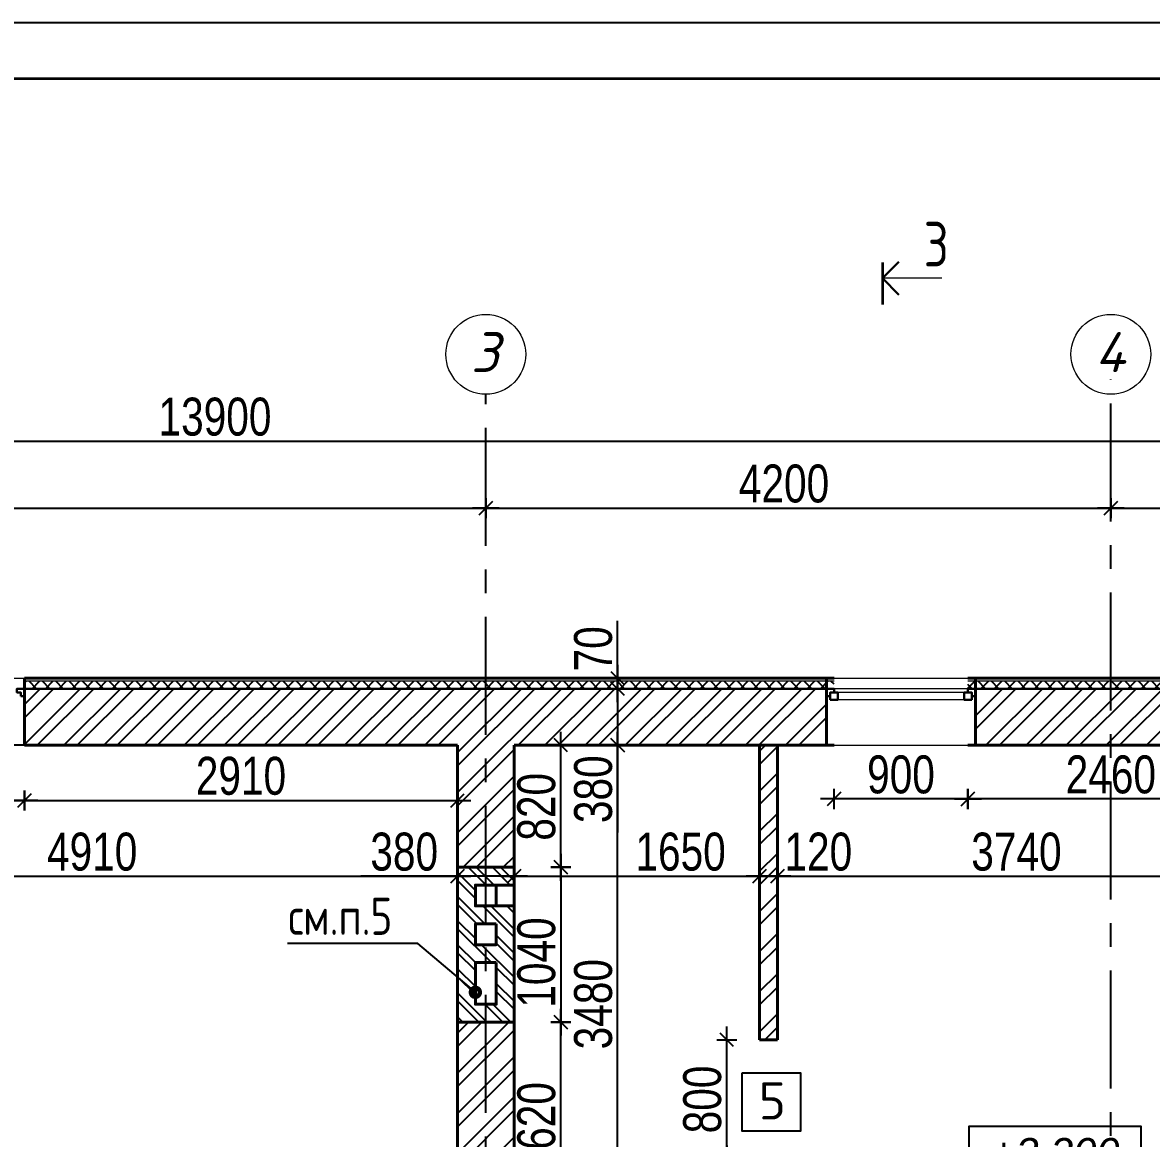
# Model space of a CAD drawing. Extents: x -12289450 to -10763036, y -7834513 to -6150123.
# Drawn here: x -11164001 to -11156416, y -7679759 to -7672261 of the extents above; entities that cross this region are included whole.
import ezdxf

# ---------------------------------------------------------------- set-up
doc = ezdxf.new("R2010")
doc.units = 0
doc.header["$LTSCALE"] = 25
doc.header["$PDMODE"] = 35
doc.linetypes.add('CENTER', pattern=[50.8, 31.75, -6.35, 6.35, -6.35])
doc.linetypes.add('HIDDEN2', pattern=[4.7625, 3.175, -1.5875])
doc.layers.get('DefPoints').update_dxf_attribs({"color": 10, "lineweight": 30})
for name, color, linetype in [('001-ПЕРЕГОРОДКИ', 5, 'Continuous'), ('005-РАЗМЕРЫ', 252, 'Continuous'), ('008-ШТРИХОВКА', 252, 'Continuous'), ('014-ОСИ', 251, 'CENTER'), ('Annotation - Text', 7, 'Continuous'), ('ArchiCAD', 7, 'Continuous'), ('Новое', 51, 'Continuous'), ('Примечания', 7, 'Continuous')]:
    doc.layers.add(name, color=color, linetype=linetype)
doc.layers.add('Окна ArchiCAD_Ном._пера__23', color=7, linetype='Continuous', lineweight=30, true_color=0xff6600)
doc.layers.add('Окна ArchiCAD_Ном._пера__3', color=7, linetype='Continuous', lineweight=15, true_color=0xff6600)
doc.layers.add('СТЕНЫ', color=5, linetype='Continuous', lineweight=40)
doc.styles.add('gismo', font='isocpeui.ttf')
doc.styles.add('GOST 2.304', font='cs_gost2304.shx')
doc.styles.get("Standard").update_dxf_attribs({"font": 'arial.ttf'})
doc.styles.add('TXT0', font='txt', dxfattribs={"width": 0.8})
doc.styles.add('Текстер', font='ariali.ttf')
doc.dimstyles.new('РАЗМЕРЫ', dxfattribs={"dimscale": 30, "dimtxt": 8.5, "dimasz": 0.15, "dimexe": 0, "dimexo": 0, "dimgap": 1.2, "dimtad": 1, "dimdec": 0, "dimzin": 0, "dimdsep": 46, "dimtxsty": 'TXT0', "dimblk1": 'A8MITTA', "dimblk2": 'A8MITTA', "dimsah": 1, "dimcen": 2, "dimse1": 1, "dimse2": 1, "dimadec": 0, "dimazin": 0, "dimtp": 6, "dimtm": 6, "dimtfac": 1, "dimtdec": 0, "dimtofl": 0, "dimtmove": 0, "dimatfit": 3, "dimldrblk": 'A8MITTA', "dimfxl": 0, "dimtolj": 1, "dimtzin": 0, "dimarcsym": 0})

# ---------------------------------------------------------------- blocks, each defined once
blk = doc.blocks.new('A8MITTA', base_point=(3180, 3140))
for p, q in [((3180, 3155), (3180, 3125)), ((3160, 3140), (3200, 3140)), ((3170, 3130), (3190, 3150))]:
    blk.add_line(p, q)
blk = doc.blocks.new('*D286')
at = {"layer": '005-РАЗМЕРЫ', "color": 0, "lineweight": -2, "ltscale": 1.2, "transparency": 16777216}
blk.add_line((-11165984.2, -7675523.6), (-11160893.2, -7675523.6), dxfattribs=at)
at = {"layer": 'DefPoints', "color": 0, "ltscale": 1.2, "transparency": 16777216}
for p in [(-11160888.7, -7675523.6), (-11165988.7, -7675692.8), (-11160888.7, -7675692.8)]:
    blk.add_point(p, dxfattribs=at)
at = {"layer": '005-РАЗМЕРЫ', "color": 0, "lineweight": -2, "ltscale": 1.2, "transparency": 16777216, "xscale": 4.5, "yscale": 4.5, "zscale": 4.5, "rotation": 180}
blk.add_blockref('A8MITTA', (-11165988.7, -7675523.6), dxfattribs=at)
at = {"layer": '005-РАЗМЕРЫ', "color": 0, "lineweight": -2, "ltscale": 1.2, "transparency": 16777216, "xscale": 4.5, "yscale": 4.5, "zscale": 4.5}
blk.add_blockref('A8MITTA', (-11160888.7, -7675523.6), dxfattribs=at)
at = {"layer": '005-РАЗМЕРЫ', "color": 0, "ltscale": 1.2, "transparency": 16777216, "insert": (-11164595, -7675360.1), "char_height": 255, "attachment_point": 5, "style": 'TXT0'}
blk.add_mtext('\\A1;5100', dxfattribs=at)
blk = doc.blocks.new('*D287')
at = {"layer": '005-РАЗМЕРЫ', "color": 0, "lineweight": -2, "ltscale": 1.2, "transparency": 16777216}
blk.add_line((-11167484.2, -7675074.2), (-11153593.2, -7675074.2), dxfattribs=at)
at = {"layer": 'DefPoints', "color": 0, "ltscale": 1.2, "transparency": 16777216}
for p in [(-11153588.7, -7675074.2), (-11167488.7, -7676020.4), (-11153588.7, -7676237.6)]:
    blk.add_point(p, dxfattribs=at)
at = {"layer": '005-РАЗМЕРЫ', "color": 0, "lineweight": -2, "ltscale": 1.2, "transparency": 16777216, "xscale": 4.5, "yscale": 4.5, "zscale": 4.5, "rotation": 180}
blk.add_blockref('A8MITTA', (-11167488.7, -7675074.2), dxfattribs=at)
at = {"layer": '005-РАЗМЕРЫ', "color": 0, "lineweight": -2, "ltscale": 1.2, "transparency": 16777216, "xscale": 4.5, "yscale": 4.5, "zscale": 4.5}
blk.add_blockref('A8MITTA', (-11153588.7, -7675074.2), dxfattribs=at)
at = {"layer": '005-РАЗМЕРЫ', "color": 0, "ltscale": 1.2, "transparency": 16777216, "insert": (-11162708.3, -7674910.7), "char_height": 255, "attachment_point": 5, "style": 'TXT0'}
blk.add_mtext('\\A1;13900', dxfattribs=at)
blk = doc.blocks.new('*D289')
at = {"layer": '005-РАЗМЕРЫ', "color": 0, "lineweight": -2, "ltscale": 1.2, "transparency": 16777216}
blk.add_line((-11160884.2, -7675523.6), (-11156693.2, -7675523.6), dxfattribs=at)
at = {"layer": 'DefPoints', "color": 0, "ltscale": 1.2, "transparency": 16777216}
for p in [(-11156688.7, -7675523.6), (-11160888.7, -7675692.8), (-11156688.7, -7675692.8)]:
    blk.add_point(p, dxfattribs=at)
at = {"layer": '005-РАЗМЕРЫ', "color": 0, "lineweight": -2, "ltscale": 1.2, "transparency": 16777216, "xscale": 4.5, "yscale": 4.5, "zscale": 4.5, "rotation": 180}
blk.add_blockref('A8MITTA', (-11160888.7, -7675523.6), dxfattribs=at)
at = {"layer": '005-РАЗМЕРЫ', "color": 0, "lineweight": -2, "ltscale": 1.2, "transparency": 16777216, "xscale": 4.5, "yscale": 4.5, "zscale": 4.5}
blk.add_blockref('A8MITTA', (-11156688.7, -7675523.6), dxfattribs=at)
at = {"layer": '005-РАЗМЕРЫ', "color": 0, "ltscale": 1.2, "transparency": 16777216, "insert": (-11158884.6, -7675360.1), "char_height": 255, "attachment_point": 5, "style": 'TXT0'}
blk.add_mtext('\\A1;4200', dxfattribs=at)
blk = doc.blocks.new('*D290')
at = {"layer": '005-РАЗМЕРЫ', "color": 0, "lineweight": -2, "ltscale": 1.2, "transparency": 16777216}
blk.add_line((-11156684.2, -7675523.6), (-11155193.2, -7675523.6), dxfattribs=at)
at = {"layer": 'DefPoints', "color": 0, "ltscale": 1.2, "transparency": 16777216}
for p in [(-11155188.7, -7675523.6), (-11156688.7, -7675692.8), (-11155188.7, -7675692.8)]:
    blk.add_point(p, dxfattribs=at)
at = {"layer": '005-РАЗМЕРЫ', "color": 0, "lineweight": -2, "ltscale": 1.2, "transparency": 16777216, "xscale": 4.5, "yscale": 4.5, "zscale": 4.5, "rotation": 180}
blk.add_blockref('A8MITTA', (-11156688.7, -7675523.6), dxfattribs=at)
at = {"layer": '005-РАЗМЕРЫ', "color": 0, "lineweight": -2, "ltscale": 1.2, "transparency": 16777216, "xscale": 4.5, "yscale": 4.5, "zscale": 4.5}
blk.add_blockref('A8MITTA', (-11155188.7, -7675523.6), dxfattribs=at)
at = {"layer": '005-РАЗМЕРЫ', "color": 0, "ltscale": 1.2, "transparency": 16777216, "insert": (-11155986, -7675360.1), "char_height": 255, "attachment_point": 5, "style": 'TXT0'}
blk.add_mtext('\\A1;1500', dxfattribs=at)
blk = doc.blocks.new('*D298')
at = {"layer": '005-РАЗМЕРЫ', "color": 0, "lineweight": -2, "ltscale": 1.2, "transparency": 16777216}
blk.add_line((-11165984.2, -7677997), (-11161083.2, -7677997), dxfattribs=at)
at = {"layer": 'DefPoints', "color": 0, "ltscale": 1.2, "transparency": 16777216}
for p in [(-11165988.7, -7677949.2), (-11161078.7, -7677997), (-11161078.7, -7677997)]:
    blk.add_point(p, dxfattribs=at)
at = {"layer": '005-РАЗМЕРЫ', "color": 0, "lineweight": -2, "ltscale": 1.2, "transparency": 16777216, "xscale": 4.5, "yscale": 4.5, "zscale": 4.5, "rotation": 180}
blk.add_blockref('A8MITTA', (-11165988.7, -7677997), dxfattribs=at)
at = {"layer": '005-РАЗМЕРЫ', "color": 0, "lineweight": -2, "ltscale": 1.2, "transparency": 16777216, "xscale": 4.5, "yscale": 4.5, "zscale": 4.5}
blk.add_blockref('A8MITTA', (-11161078.7, -7677997), dxfattribs=at)
at = {"layer": '005-РАЗМЕРЫ', "color": 0, "ltscale": 1.2, "transparency": 16777216, "insert": (-11163533.7, -7677833.5), "char_height": 255, "attachment_point": 5, "style": 'TXT0'}
blk.add_mtext('\\A1;4910', dxfattribs=at)
blk = doc.blocks.new('*D299')
at = {"layer": '005-РАЗМЕРЫ', "color": 0, "lineweight": -2, "ltscale": 1.2, "transparency": 16777216}
for p, q in [((-11161078.7, -7677997), (-11161727.7, -7677997)), ((-11160703.2, -7677997), (-11161074.2, -7677997))]:
    blk.add_line(p, q, dxfattribs=at)
at = {"layer": 'DefPoints', "color": 0, "ltscale": 1.2, "transparency": 16777216}
for p in [(-11160698.7, -7677922.3), (-11161078.7, -7677997), (-11160698.7, -7677997)]:
    blk.add_point(p, dxfattribs=at)
at = {"layer": '005-РАЗМЕРЫ', "color": 0, "lineweight": -2, "ltscale": 1.2, "transparency": 16777216, "xscale": 4.5, "yscale": 4.5, "zscale": 4.5, "rotation": 180}
blk.add_blockref('A8MITTA', (-11161078.7, -7677997), dxfattribs=at)
at = {"layer": '005-РАЗМЕРЫ', "color": 0, "lineweight": -2, "ltscale": 1.2, "transparency": 16777216, "xscale": 4.5, "yscale": 4.5, "zscale": 4.5}
blk.add_blockref('A8MITTA', (-11160698.7, -7677997), dxfattribs=at)
at = {"layer": '005-РАЗМЕРЫ', "color": 0, "ltscale": 1.2, "transparency": 16777216, "insert": (-11161436.7, -7677833.5), "char_height": 255, "attachment_point": 5, "style": 'TXT0'}
blk.add_mtext('\\A1;380', dxfattribs=at)
blk = doc.blocks.new('*D300')
at = {"layer": '005-РАЗМЕРЫ', "color": 0, "lineweight": -2, "ltscale": 1.2, "transparency": 16777216}
blk.add_line((-11158924.2, -7677997), (-11155193.2, -7677997), dxfattribs=at)
at = {"layer": 'DefPoints', "color": 0, "ltscale": 1.2, "transparency": 16777216}
for p in [(-11158928.7, -7677997), (-11155188.7, -7677997), (-11155188.7, -7678071.6)]:
    blk.add_point(p, dxfattribs=at)
at = {"layer": '005-РАЗМЕРЫ', "color": 0, "lineweight": -2, "ltscale": 1.2, "transparency": 16777216, "xscale": 4.5, "yscale": 4.5, "zscale": 4.5, "rotation": 180}
blk.add_blockref('A8MITTA', (-11158928.7, -7677997), dxfattribs=at)
at = {"layer": '005-РАЗМЕРЫ', "color": 0, "lineweight": -2, "ltscale": 1.2, "transparency": 16777216, "xscale": 4.5, "yscale": 4.5, "zscale": 4.5}
blk.add_blockref('A8MITTA', (-11155188.7, -7677997), dxfattribs=at)
at = {"layer": '005-РАЗМЕРЫ', "color": 0, "ltscale": 1.2, "transparency": 16777216, "insert": (-11157322.9, -7677833.5), "char_height": 255, "attachment_point": 5, "style": 'TXT0'}
blk.add_mtext('\\A1;3740', dxfattribs=at)
blk = doc.blocks.new('*D319')
at = {"layer": '005-РАЗМЕРЫ', "color": 0, "lineweight": -2, "ltscale": 1.2, "transparency": 16777216}
blk.add_line((-11160694.2, -7677997), (-11159053.2, -7677997), dxfattribs=at)
at = {"layer": 'DefPoints', "color": 0, "ltscale": 1.2, "transparency": 16777216}
for p in [(-11159048.7, -7677997), (-11160698.7, -7678329.4), (-11159048.7, -7678361.6)]:
    blk.add_point(p, dxfattribs=at)
at = {"layer": '005-РАЗМЕРЫ', "color": 0, "lineweight": -2, "ltscale": 1.2, "transparency": 16777216, "xscale": 4.5, "yscale": 4.5, "zscale": 4.5, "rotation": 180}
blk.add_blockref('A8MITTA', (-11160698.7, -7677997), dxfattribs=at)
at = {"layer": '005-РАЗМЕРЫ', "color": 0, "lineweight": -2, "ltscale": 1.2, "transparency": 16777216, "xscale": 4.5, "yscale": 4.5, "zscale": 4.5}
blk.add_blockref('A8MITTA', (-11159048.7, -7677997), dxfattribs=at)
at = {"layer": '005-РАЗМЕРЫ', "color": 0, "ltscale": 1.2, "transparency": 16777216, "insert": (-11159579.7, -7677833.5), "char_height": 255, "attachment_point": 5, "style": 'TXT0'}
blk.add_mtext('\\A1;1650', dxfattribs=at)
blk = doc.blocks.new('*D320')
at = {"layer": '005-РАЗМЕРЫ', "color": 0, "lineweight": -2, "ltscale": 1.2, "transparency": 16777216}
for p, q in [((-11159044.2, -7677997), (-11158933.2, -7677997)), ((-11158928.7, -7677997), (-11158397.2, -7677997))]:
    blk.add_line(p, q, dxfattribs=at)
at = {"layer": 'DefPoints', "color": 0, "ltscale": 1.2, "transparency": 16777216}
for p in [(-11159048.7, -7677997), (-11158928.7, -7678252.1), (-11159048.7, -7678361.6)]:
    blk.add_point(p, dxfattribs=at)
at = {"layer": '005-РАЗМЕРЫ', "color": 0, "lineweight": -2, "ltscale": 1.2, "transparency": 16777216, "xscale": 4.5, "yscale": 4.5, "zscale": 4.5, "rotation": 180}
blk.add_blockref('A8MITTA', (-11159048.7, -7677997), dxfattribs=at)
at = {"layer": '005-РАЗМЕРЫ', "color": 0, "lineweight": -2, "ltscale": 1.2, "transparency": 16777216, "xscale": 4.5, "yscale": 4.5, "zscale": 4.5}
blk.add_blockref('A8MITTA', (-11158928.7, -7677997), dxfattribs=at)
at = {"layer": '005-РАЗМЕРЫ', "color": 0, "ltscale": 1.2, "transparency": 16777216, "insert": (-11158654.2, -7677833.5), "char_height": 255, "attachment_point": 5, "style": 'TXT0'}
blk.add_mtext('\\A1;120', dxfattribs=at)
blk = doc.blocks.new('*D324')
at = {"layer": '005-РАЗМЕРЫ', "color": 0, "lineweight": -2, "ltscale": 1.2, "transparency": 16777216}
blk.add_line((-11160002.7, -7680592.7), (-11160002.7, -7677121.7), dxfattribs=at)
at = {"layer": 'DefPoints', "color": 0, "ltscale": 1.2, "transparency": 16777216}
for p in [(-11160002.7, -7677117.2), (-11160002.7, -7677117.2), (-11159815.9, -7680597.2)]:
    blk.add_point(p, dxfattribs=at)
at = {"layer": '005-РАЗМЕРЫ', "color": 0, "lineweight": -2, "ltscale": 1.2, "transparency": 16777216, "xscale": 4.5, "yscale": 4.5, "zscale": 4.5}
for p, rotation in [((-11160002.7, -7677117.2), 90), ((-11160002.7, -7680597.2), 270)]:
    blk.add_blockref('A8MITTA', p, dxfattribs=dict(at, rotation=rotation))
at = {"layer": '005-РАЗМЕРЫ', "color": 0, "ltscale": 1.2, "transparency": 16777216, "insert": (-11160166.2, -7678857.2), "char_height": 255, "attachment_point": 5, "rotation": 90, "style": 'TXT0'}
blk.add_mtext('\\A1;3480', dxfattribs=at)
blk = doc.blocks.new('*D327')
at = {"layer": '005-РАЗМЕРЫ', "color": 0, "lineweight": -2, "ltscale": 1.2, "transparency": 16777216}
for p, q in [((-11160002.7, -7676741.7), (-11160002.7, -7677112.7)), ((-11160002.7, -7677117.2), (-11160002.7, -7677703.7))]:
    blk.add_line(p, q, dxfattribs=at)
at = {"layer": 'DefPoints', "color": 0, "ltscale": 1.2, "transparency": 16777216}
for p in [(-11160002.7, -7676737.2), (-11159430.5, -7676737.2), (-11159430.5, -7677117.2)]:
    blk.add_point(p, dxfattribs=at)
at = {"layer": '005-РАЗМЕРЫ', "color": 0, "lineweight": -2, "ltscale": 1.2, "transparency": 16777216, "xscale": 4.5, "yscale": 4.5, "zscale": 4.5}
for p, rotation in [((-11160002.7, -7676737.2), 90), ((-11160002.7, -7677117.2), 270)]:
    blk.add_blockref('A8MITTA', p, dxfattribs=dict(at, rotation=rotation))
at = {"layer": '005-РАЗМЕРЫ', "color": 0, "ltscale": 1.2, "transparency": 16777216, "insert": (-11160166.2, -7677412.7), "char_height": 255, "attachment_point": 5, "rotation": 90, "style": 'TXT0'}
blk.add_mtext('\\A1;380', dxfattribs=at)
blk = doc.blocks.new('Уровень')
at = {"color": 213, "linetype": 'ByBlock'}
blk.add_lwpolyline([(0, 0), (1544, 0), (1544, 469), (0, 469)], close=True, dxfattribs=at)
at = {"flags": 4}
blk.add_attdef('+-0.000', (70, 107), '', height=250, dxfattribs=at)
blk = doc.blocks.new('*D396')
at = {"layer": '005-РАЗМЕРЫ', "color": 0, "lineweight": -2, "ltscale": 1.2, "transparency": 16777216}
blk.add_line((-11164984.2, -7677487.6), (-11163993.2, -7677487.6), dxfattribs=at)
at = {"layer": 'DefPoints', "color": 0, "ltscale": 1.2, "transparency": 16777216}
for p in [(-11164988.7, -7677166.8), (-11163988.7, -7677166.8), (-11163988.7, -7677487.6)]:
    blk.add_point(p, dxfattribs=at)
at = {"layer": '005-РАЗМЕРЫ', "color": 0, "lineweight": -2, "ltscale": 1.2, "transparency": 16777216, "xscale": 4.5, "yscale": 4.5, "zscale": 4.5, "rotation": 180}
blk.add_blockref('A8MITTA', (-11164988.7, -7677487.6), dxfattribs=at)
at = {"layer": '005-РАЗМЕРЫ', "color": 0, "lineweight": -2, "ltscale": 1.2, "transparency": 16777216, "xscale": 4.5, "yscale": 4.5, "zscale": 4.5}
blk.add_blockref('A8MITTA', (-11163988.7, -7677487.6), dxfattribs=at)
at = {"layer": '005-РАЗМЕРЫ', "color": 0, "ltscale": 1.2, "transparency": 16777216, "insert": (-11164488.7, -7677324.1), "char_height": 255, "attachment_point": 5, "style": 'TXT0'}
blk.add_mtext('\\A1;1000', dxfattribs=at)
blk = doc.blocks.new('*D397')
at = {"layer": '005-РАЗМЕРЫ', "color": 0, "lineweight": -2, "ltscale": 1.2, "transparency": 16777216}
blk.add_line((-11163984.2, -7677487.6), (-11161083.2, -7677487.6), dxfattribs=at)
at = {"layer": 'DefPoints', "color": 0, "ltscale": 1.2, "transparency": 16777216}
for p in [(-11163988.7, -7677166.8), (-11161078.7, -7677286.4), (-11161078.7, -7677487.6)]:
    blk.add_point(p, dxfattribs=at)
at = {"layer": '005-РАЗМЕРЫ', "color": 0, "lineweight": -2, "ltscale": 1.2, "transparency": 16777216, "xscale": 4.5, "yscale": 4.5, "zscale": 4.5, "rotation": 180}
blk.add_blockref('A8MITTA', (-11163988.7, -7677487.6), dxfattribs=at)
at = {"layer": '005-РАЗМЕРЫ', "color": 0, "lineweight": -2, "ltscale": 1.2, "transparency": 16777216, "xscale": 4.5, "yscale": 4.5, "zscale": 4.5}
blk.add_blockref('A8MITTA', (-11161078.7, -7677487.6), dxfattribs=at)
at = {"layer": '005-РАЗМЕРЫ', "color": 0, "ltscale": 1.2, "transparency": 16777216, "insert": (-11162533.7, -7677324.1), "char_height": 255, "attachment_point": 5, "style": 'TXT0'}
blk.add_mtext('\\A1;2910', dxfattribs=at)
blk = doc.blocks.new('*D398')
at = {"layer": '005-РАЗМЕРЫ', "color": 0, "lineweight": -2, "ltscale": 1.2, "transparency": 16777216}
blk.add_line((-11155193.2, -7677478.2), (-11157644.2, -7677478.2), dxfattribs=at)
at = {"layer": 'DefPoints', "color": 0, "ltscale": 1.2, "transparency": 16777216}
for p in [(-11157648.7, -7677155.7), (-11155188.7, -7677155.7), (-11157648.7, -7677478.2)]:
    blk.add_point(p, dxfattribs=at)
at = {"layer": '005-РАЗМЕРЫ', "color": 0, "lineweight": -2, "ltscale": 1.2, "transparency": 16777216, "xscale": 4.5, "yscale": 4.5, "zscale": 4.5, "rotation": 180}
blk.add_blockref('A8MITTA', (-11157648.7, -7677478.2), dxfattribs=at)
at = {"layer": '005-РАЗМЕРЫ', "color": 0, "lineweight": -2, "ltscale": 1.2, "transparency": 16777216, "xscale": 4.5, "yscale": 4.5, "zscale": 4.5}
blk.add_blockref('A8MITTA', (-11155188.7, -7677478.2), dxfattribs=at)
at = {"layer": '005-РАЗМЕРЫ', "color": 0, "ltscale": 1.2, "transparency": 16777216, "insert": (-11156688.7, -7677314.7), "char_height": 255, "attachment_point": 5, "style": 'TXT0'}
blk.add_mtext('\\A1;2460', dxfattribs=at)
blk = doc.blocks.new('*D399')
at = {"layer": '005-РАЗМЕРЫ', "color": 0, "lineweight": -2, "ltscale": 1.2, "transparency": 16777216}
blk.add_line((-11157653.2, -7677478.2), (-11158544.2, -7677478.2), dxfattribs=at)
at = {"layer": 'DefPoints', "color": 0, "ltscale": 1.2, "transparency": 16777216}
for p in [(-11158548.7, -7677155.7), (-11157648.7, -7677155.7), (-11158548.7, -7677478.2)]:
    blk.add_point(p, dxfattribs=at)
at = {"layer": '005-РАЗМЕРЫ', "color": 0, "lineweight": -2, "ltscale": 1.2, "transparency": 16777216, "xscale": 4.5, "yscale": 4.5, "zscale": 4.5, "rotation": 180}
blk.add_blockref('A8MITTA', (-11158548.7, -7677478.2), dxfattribs=at)
at = {"layer": '005-РАЗМЕРЫ', "color": 0, "lineweight": -2, "ltscale": 1.2, "transparency": 16777216, "xscale": 4.5, "yscale": 4.5, "zscale": 4.5}
blk.add_blockref('A8MITTA', (-11157648.7, -7677478.2), dxfattribs=at)
at = {"layer": '005-РАЗМЕРЫ', "color": 0, "ltscale": 1.2, "transparency": 16777216, "insert": (-11158098.7, -7677314.7), "char_height": 255, "attachment_point": 5, "style": 'TXT0'}
blk.add_mtext('\\A1;900', dxfattribs=at)
blk = doc.blocks.new('*D408')
at = {"layer": '005-РАЗМЕРЫ', "color": 0, "lineweight": -2, "ltscale": 1.2, "transparency": 16777216}
blk.add_line((-11159269.6, -7679892.7), (-11159269.6, -7679101.7), dxfattribs=at)
at = {"layer": 'DefPoints', "color": 0, "ltscale": 1.2, "transparency": 16777216}
for p in [(-11159269.6, -7679097.2), (-11159048.7, -7679097.2), (-11159048.7, -7679897.2)]:
    blk.add_point(p, dxfattribs=at)
at = {"layer": '005-РАЗМЕРЫ', "color": 0, "lineweight": -2, "ltscale": 1.2, "transparency": 16777216, "xscale": 4.5, "yscale": 4.5, "zscale": 4.5}
for p, rotation in [((-11159269.6, -7679097.2), 90), ((-11159269.6, -7679897.2), 270)]:
    blk.add_blockref('A8MITTA', p, dxfattribs=dict(at, rotation=rotation))
at = {"layer": '005-РАЗМЕРЫ', "color": 0, "ltscale": 1.2, "transparency": 16777216, "insert": (-11159433.1, -7679497.2), "char_height": 255, "attachment_point": 5, "rotation": 90, "style": 'TXT0'}
blk.add_mtext('\\A1;800', dxfattribs=at)
blk = doc.blocks.new('*D414')
at = {"layer": '005-РАЗМЕРЫ', "color": 0, "lineweight": -2, "ltscale": 1.2, "transparency": 16777216}
blk.add_line((-11160384.4, -7680592.7), (-11160384.4, -7678981.7), dxfattribs=at)
at = {"layer": 'DefPoints', "color": 0, "ltscale": 1.2, "transparency": 16777216}
for p in [(-11160698.7, -7678977.2), (-11160384.4, -7678977.2), (-11160698.7, -7680597.2)]:
    blk.add_point(p, dxfattribs=at)
at = {"layer": '005-РАЗМЕРЫ', "color": 0, "lineweight": -2, "ltscale": 1.2, "transparency": 16777216, "xscale": 4.5, "yscale": 4.5, "zscale": 4.5}
for p, rotation in [((-11160384.4, -7678977.2), 90), ((-11160384.4, -7680597.2), 270)]:
    blk.add_blockref('A8MITTA', p, dxfattribs=dict(at, rotation=rotation))
at = {"layer": '005-РАЗМЕРЫ', "color": 0, "ltscale": 1.2, "transparency": 16777216, "insert": (-11160547.9, -7679684), "char_height": 255, "attachment_point": 5, "rotation": 90, "style": 'TXT0'}
blk.add_mtext('\\A1;1620', dxfattribs=at)
blk = doc.blocks.new('*D415')
at = {"layer": '005-РАЗМЕРЫ', "color": 0, "lineweight": -2, "ltscale": 1.2, "transparency": 16777216}
blk.add_line((-11160384.4, -7677941.7), (-11160384.4, -7678972.7), dxfattribs=at)
at = {"layer": 'DefPoints', "color": 0, "ltscale": 1.2, "transparency": 16777216}
for p in [(-11160698.7, -7677937.2), (-11160698.7, -7678977.2), (-11160384.4, -7678977.2)]:
    blk.add_point(p, dxfattribs=at)
at = {"layer": '005-РАЗМЕРЫ', "color": 0, "lineweight": -2, "ltscale": 1.2, "transparency": 16777216, "xscale": 4.5, "yscale": 4.5, "zscale": 4.5}
for p, rotation in [((-11160384.4, -7677937.2), 90), ((-11160384.4, -7678977.2), 270)]:
    blk.add_blockref('A8MITTA', p, dxfattribs=dict(at, rotation=rotation))
at = {"layer": '005-РАЗМЕРЫ', "color": 0, "ltscale": 1.2, "transparency": 16777216, "insert": (-11160547.9, -7678577.2), "char_height": 255, "attachment_point": 5, "rotation": 90, "style": 'TXT0'}
blk.add_mtext('\\A1;1040', dxfattribs=at)
blk = doc.blocks.new('*D416')
at = {"layer": '005-РАЗМЕРЫ', "color": 0, "lineweight": -2, "ltscale": 1.2, "transparency": 16777216}
for p, q in [((-11160002.7, -7676662.7), (-11160002.7, -7676280.2)), ((-11160002.7, -7676741.7), (-11160002.7, -7676746.2))]:
    blk.add_line(p, q, dxfattribs=at)
at = {"layer": 'DefPoints', "color": 0, "ltscale": 1.2, "transparency": 16777216}
for p in [(-11160002.7, -7676667.2), (-11159886.1, -7676667.2), (-11159886.1, -7676737.2)]:
    blk.add_point(p, dxfattribs=at)
at = {"layer": '005-РАЗМЕРЫ', "color": 0, "lineweight": -2, "ltscale": 1.2, "transparency": 16777216, "xscale": 4.5, "yscale": 4.5, "zscale": 4.5}
for p, rotation in [((-11160002.7, -7676667.2), 270), ((-11160002.7, -7676737.2), 90)]:
    blk.add_blockref('A8MITTA', p, dxfattribs=dict(at, rotation=rotation))
at = {"layer": '005-РАЗМЕРЫ', "color": 0, "ltscale": 1.2, "transparency": 16777216, "insert": (-11160166.2, -7676469.2), "char_height": 255, "attachment_point": 5, "rotation": 90, "style": 'TXT0'}
blk.add_mtext('\\A1;70', dxfattribs=at)
blk = doc.blocks.new('*D1767')
at = {"layer": '005-РАЗМЕРЫ', "color": 0, "lineweight": -2, "ltscale": 1.2, "transparency": 16777216}
blk.add_line((-11160384.4, -7677932.7), (-11160384.4, -7677121.7), dxfattribs=at)
at = {"layer": 'DefPoints', "color": 0, "ltscale": 1.2, "transparency": 16777216}
for p in [(-11160698.7, -7677117.2), (-11160384.4, -7677117.2), (-11160698.7, -7677937.2)]:
    blk.add_point(p, dxfattribs=at)
at = {"layer": '005-РАЗМЕРЫ', "color": 0, "lineweight": -2, "ltscale": 1.2, "transparency": 16777216, "xscale": 4.5, "yscale": 4.5, "zscale": 4.5}
for p, rotation in [((-11160384.4, -7677117.2), 90), ((-11160384.4, -7677937.2), 270)]:
    blk.add_blockref('A8MITTA', p, dxfattribs=dict(at, rotation=rotation))
at = {"layer": '005-РАЗМЕРЫ', "color": 0, "ltscale": 1.2, "transparency": 16777216, "insert": (-11160547.9, -7677530.7), "char_height": 255, "attachment_point": 5, "rotation": 90, "style": 'TXT0'}
blk.add_mtext('\\A1;820', dxfattribs=at)

msp = doc.modelspace()

# ---------------------------------------------------------------- hatches: boundary and pattern name
at = {"layer": '008-ШТРИХОВКА', "ltscale": 3}
h = msp.add_hatch(dxfattribs=at)
h.set_pattern_fill('ANSI37', color=256, scale=20, style=0)
h.set_pattern_definition([(45, (-11167918.724, -7681167.22), (-44.90128, 44.90128), []), (135, (-11167918.724, -7681167.22), (-44.90128, -44.90128), [])])
h.paths.add_polyline_path([(-11154758.7, -7676687.2), (-11157648.7, -7676687.2), (-11157648.7, -7676737.2), (-11154808.7, -7676737.2), (-11154808.7, -7679467.2), (-11154758.7, -7679467.2)])
h.paths.add_polyline_path([(-11163988.7, -7676687.2), (-11163988.7, -7676737.2), (-11158548.7, -7676737.2), (-11158548.7, -7676687.2)])
h.paths.add_polyline_path([(-11164988.7, -7676737.2), (-11164988.7, -7676687.2), (-11166418.7, -7676687.2), (-11166418.7, -7678117.2), (-11166368.7, -7678117.2), (-11166368.7, -7676737.2)])
h.paths.add_polyline_path([(-11166418.7, -7680287.2), (-11167918.7, -7680287.2), (-11167918.7, -7681267.2), (-11167868.7, -7681267.2), (-11167868.7, -7680337.2), (-11166368.7, -7680337.2), (-11166368.7, -7679117.2), (-11166418.7, -7679117.2)])
h = msp.add_hatch(dxfattribs=at)
h.set_pattern_fill('ANSI32', color=256, scale=20)
h.set_pattern_definition([(45, (-11167868.72, -7687997.22), (-134.7038, 134.7038), []), (45, (-11167778.92, -7687997.22), (-134.7038, 134.7038), [])])
h.paths.add_polyline_path([(-11165988.7, -7679117.2), (-11166368.7, -7679117.2), (-11166368.7, -7680337.2), (-11167868.7, -7680337.2), (-11167868.7, -7681267.2), (-11167818.7, -7681267.2), (-11167488.7, -7681267.2), (-11167488.7, -7681117.2), (-11167488.7, -7680717.2), (-11165988.7, -7680717.2)])
h.paths.add_polyline_path([(-11165988.7, -7677117.2), (-11164988.7, -7677117.2), (-11164988.7, -7676737.2), (-11166368.7, -7676737.2), (-11166368.7, -7678117.2), (-11166318.7, -7678117.2), (-11165988.7, -7678117.2)])
h.paths.add_polyline_path([(-11158598.7, -7676737.2), (-11163988.7, -7676737.2), (-11163988.7, -7676787.2), (-11163988.7, -7677117.2), (-11161078.7, -7677117.2), (-11161078.7, -7677937.2), (-11160698.7, -7677937.2), (-11160698.7, -7677117.2), (-11158598.7, -7677117.2)])
h.paths.add_polyline_path([(-11160698.7, -7678977.2), (-11161078.7, -7678977.2), (-11161078.7, -7679557.2), (-11161078.7, -7680717.2), (-11160698.7, -7680717.2)])
h.paths.add_polyline_path([(-11154808.7, -7676737.2), (-11157598.7, -7676737.2), (-11157598.7, -7677117.2), (-11157588.7, -7677117.2), (-11155988.7, -7677117.2), (-11155503.8, -7677117.2), (-11155188.7, -7677117.2), (-11155188.7, -7679467.2), (-11154808.7, -7679467.2)])
h.paths.add_polyline_path([(-11154808.7, -7680467.2), (-11155188.5, -7680467.2), (-11155188.7, -7682817.2), (-11161078.7, -7682817.2), (-11161078.7, -7683347.2), (-11160698.7, -7683347.2), (-11160698.7, -7683197.2), (-11159698.7, -7683197.2), (-11156688.7, -7683197.2), (-11156688.7, -7687617.2), (-11158193.7, -7687617.2), (-11158193.7, -7687997.2), (-11156308.7, -7687997.2), (-11156308.7, -7686797.2), (-11156308.7, -7683197.2), (-11154808.7, -7683197.2)])
h.paths.add_polyline_path([(-11160698.7, -7684247.2), (-11161078.7, -7684247.2), (-11161078.7, -7687617.2), (-11160698.7, -7687617.2)], flags=17)
h.paths.add_polyline_path([(-11165988.7, -7682817.2), (-11167488.7, -7682817.2), (-11167488.7, -7682267.2), (-11167868.7, -7682267.2), (-11167868.7, -7683197.2), (-11166368.7, -7683197.2), (-11166368.7, -7687997.2), (-11165288.7, -7687997.2), (-11165288.7, -7687947.2), (-11165288.7, -7687617.2), (-11165988.7, -7687617.2), (-11165988.7, -7686772.6), (-11166070.7, -7686772.6), (-11166070.7, -7686614.6), (-11165988.7, -7686614.6), (-11165988.7, -7686105.2)])
h.paths.add_polyline_path([(-11159193.7, -7687617.2), (-11161778.7, -7687617.2), (-11164288.7, -7687617.2), (-11164288.7, -7687997.2), (-11162778.7, -7687997.2), (-11159193.7, -7687997.2)])
h = msp.add_hatch(dxfattribs=at)
h.set_pattern_fill('ANSI32', color=256, scale=20)
h.set_pattern_definition([(45, (-11159048.72, -7681197.22), (-134.704, 134.704), []), (45, (-11158958.92, -7681197.22), (-134.704, 134.704), [])])
h.paths.add_polyline_path([(-11158928.7, -7677117.2), (-11159048.7, -7677117.2), (-11159048.7, -7679097.2), (-11158928.7, -7679097.2)])
h.paths.add_polyline_path([(-11158928.7, -7679897.2), (-11159048.7, -7679897.2), (-11159048.7, -7680597.2), (-11159048.7, -7681197.2), (-11158928.7, -7681197.2)])
h = msp.add_hatch(dxfattribs=at)
h.set_pattern_fill('ANSI32', color=256, scale=12, angle=90)
h.set_pattern_definition([(135, (30963.21, 0), (-80.8223051, -80.8223051), []), (135, (30963.21, 53.88), (-80.8223051, -80.8223051), [])])
h.paths.add_polyline_path([(-11160888.7, -7678197.2), (-11160958.7, -7678197.2), (-11160958.7, -7678057.2), (-11160888.7, -7678057.2), (-11160888.7, -7677937.2), (-11161078.7, -7677937.2), (-11161078.7, -7678977.2), (-11160888.7, -7678977.2), (-11160888.7, -7678857.2), (-11160958.7, -7678857.2), (-11160958.7, -7678577.2), (-11160888.7, -7678577.2), (-11160888.7, -7678457.2), (-11160958.7, -7678457.2), (-11160958.7, -7678317.2), (-11160888.7, -7678317.2)])
h.paths.add_polyline_path([(-11160698.7, -7677937.2), (-11160888.7, -7677937.2), (-11160888.7, -7678057.2), (-11160818.7, -7678057.2), (-11160698.7, -7678057.2)])
h.paths.add_polyline_path([(-11160698.7, -7678197.2), (-11160818.7, -7678197.2), (-11160888.7, -7678197.2), (-11160888.7, -7678317.2), (-11160818.7, -7678317.2), (-11160818.7, -7678457.2), (-11160888.7, -7678457.2), (-11160888.7, -7678577.2), (-11160818.7, -7678577.2), (-11160818.7, -7678857.2), (-11160888.7, -7678857.2), (-11160888.7, -7678977.2), (-11160698.7, -7678977.2), (-11160698.7, -7678837.2)])

# ---------------------------------------------------------------- linework, layer by layer
at = {"lineweight": 25, "ltscale": 20}
msp.add_line((-11161345.6, -7678448.9), (-11162221.1, -7678448.9), dxfattribs=at)
msp.add_lwpolyline([(-11160958.7, -7678777.2), (-11161345.6, -7678448.9)], dxfattribs=at)
at = {"lineweight": 25, "ltscale": 20, "const_width": 60}
msp.add_lwpolyline([(-11160973.7, -7678777.2, -1), (-11160943.7, -7678777.2, -1)], format="xyb", close=True, dxfattribs=at)
at = {"layer": '001-ПЕРЕГОРОДКИ', "lineweight": 35, "ltscale": 100}
msp.add_lwpolyline([(-11158223.7, -7673872.9), (-11158223.7, -7674156)], dxfattribs=at)
at = {"layer": '001-ПЕРЕГОРОДКИ', "lineweight": 18, "ltscale": 100}
msp.add_lwpolyline([(-11157824.3, -7673978.8), (-11158223.7, -7673978.8)], dxfattribs=at)
at = {"layer": '014-ОСИ'}
for points in [[(-11156688.7, -7688313.6), (-11156688.7, -7674658.6)], [(-11160888.7, -7688477.2), (-11160888.7, -7674758.6)], [(-11161078.7, -7677117.2), (-11169954.9, -7677117.2)], [(-11158548.7, -7677117.2), (-11160698.7, -7677117.2)]]:
    msp.add_lwpolyline(points, dxfattribs=at)
at = {"layer": 'Annotation - Text', "color": 0, "lineweight": 25}
msp.add_lwpolyline([(-11159165.4, -7679319.2), (-11158773.8, -7679319.2), (-11158773.8, -7679710.8), (-11159165.4, -7679710.8), (-11159165.4, -7679319.2)], close=True, dxfattribs=at)
at = {"layer": 'Annotation - Text', "color": 0, "lineweight": 20}
for centre in [(-11160888.7, -7674490.2), (-11156688.7, -7674490.2)]:
    msp.add_circle(centre, 268.3, dxfattribs=at)
at = {"layer": 'ArchiCAD', "color": 7, "linetype": 'Continuous', "lineweight": 35}
msp.add_lwpolyline([(-11171018.9, -7672636.3), (-11141394, -7672636.3), (-11141394, -7694161.2), (-11171018.9, -7694161.2)], close=True, dxfattribs=at)
msp.add_lwpolyline([(-11171018.9, -7672636.3), (-11141394, -7672636.3), (-11141394, -7694161.2), (-11171018.9, -7694161.2)], close=True, dxfattribs=at)
at = {"layer": 'Новое', "color": 7, "linetype": 'Continuous'}
msp.add_lwpolyline([(-11172518.9, -7672261.3), (-11141019, -7672261.3), (-11141019, -7694536.2), (-11172518.9, -7694536.2)], close=True, dxfattribs=at)
msp.add_lwpolyline([(-11172518.9, -7672261.3), (-11141019, -7672261.3), (-11141019, -7694536.2), (-11172518.9, -7694536.2)], close=True, dxfattribs=at)
at = {"layer": 'Окна ArchiCAD_Ном._пера__23', "linetype": 'Continuous'}
for points in [[(-11164013.7, -7676787.2), (-11163988.7, -7676787.2), (-11163988.7, -7676737.2), (-11164038.7, -7676737.2), (-11164038.7, -7676762.2), (-11164013.7, -7676762.2), (-11164013.7, -7676787.2)], [(-11158573.7, -7676787.2), (-11158598.7, -7676787.2), (-11158598.7, -7676737.2), (-11158548.7, -7676737.2), (-11158548.7, -7676762.2), (-11158573.7, -7676762.2), (-11158573.7, -7676787.2)], [(-11157623.7, -7676787.2), (-11157598.7, -7676787.2), (-11157598.7, -7676737.2), (-11157648.7, -7676737.2), (-11157648.7, -7676762.2), (-11157623.7, -7676762.2), (-11157623.7, -7676787.2)]]:
    msp.add_lwpolyline(points, dxfattribs=at)
for points in [[(-11158573.7, -7676812.2), (-11158523.7, -7676812.2), (-11158523.7, -7676762.2), (-11158573.7, -7676762.2)], [(-11157623.7, -7676812.2), (-11157673.7, -7676812.2), (-11157673.7, -7676762.2), (-11157623.7, -7676762.2)]]:
    msp.add_lwpolyline(points, close=True, dxfattribs=at)
at = {"layer": 'Окна ArchiCAD_Ном._пера__3', "linetype": 'Continuous'}
for p, q in [((-11157648.7, -7676737.2), (-11158548.7, -7676737.2)), ((-11157673.7, -7676762.2), (-11158523.7, -7676762.2)), ((-11157673.7, -7676812.2), (-11158523.7, -7676812.2))]:
    msp.add_line(p, q, dxfattribs=at)
at = {"layer": 'СТЕНЫ', "ltscale": 3}
for p, q in [((-11163988.7, -7676667.2), (-11163988.7, -7677117.2)), ((-11158598.7, -7676667.2), (-11158598.7, -7677117.2)), ((-11154738.7, -7676667.2), (-11157648.7, -7676667.2)), ((-11157598.7, -7676667.2), (-11157598.7, -7677117.2)), ((-11159048.7, -7679097.2), (-11158928.7, -7679097.2))]:
    msp.add_line(p, q, dxfattribs=at)
at = {"layer": 'СТЕНЫ', "lineweight": 9, "ltscale": 3}
msp.add_line((-11154758.7, -7676687.2), (-11157648.7, -7676687.2), dxfattribs=at)
at = {"layer": 'СТЕНЫ', "color": 44, "ltscale": 0.3, "true_color": 0xab6317}
for p, q in [((-11160698.7, -7677937.2), (-11161078.7, -7677937.2)), ((-11161078.7, -7677937.2), (-11161078.7, -7678977.2)), ((-11160698.7, -7677937.2), (-11160698.7, -7678057.2)), ((-11160698.7, -7678057.2), (-11160818.7, -7678057.2)), ((-11160698.7, -7678197.2), (-11160818.7, -7678197.2)), ((-11160698.7, -7678197.2), (-11160698.7, -7678957.2)), ((-11160698.7, -7678197.2), (-11160698.7, -7678977.2)), ((-11161078.7, -7678977.2), (-11160698.7, -7678977.2))]:
    msp.add_line(p, q, dxfattribs=at)
at = {"layer": 'СТЕНЫ', "color": 5, "lineweight": 30}
for points in [[(-11158223.7, -7673978.8), (-11158112.7, -7673867.8)], [(-11158223.7, -7673978.8), (-11158112.7, -7674089.8)]]:
    msp.add_lwpolyline(points, dxfattribs=at)
at = {"layer": 'СТЕНЫ', "lineweight": 9, "ltscale": 3}
for points in [[(-11164990.3, -7676667.2), (-11163988.7, -7676667.2)], [(-11158598.7, -7676667.2), (-11157598.7, -7676667.2)], [(-11158548.7, -7676687.2), (-11163988.7, -7676687.2)], [(-11164990.3, -7677117.2), (-11163988.7, -7677117.2)], [(-11158598.7, -7677117.2), (-11157598.7, -7677117.2)]]:
    msp.add_lwpolyline(points, dxfattribs=at)
at = {"layer": 'СТЕНЫ', "ltscale": 3}
for points in [[(-11158548.7, -7676667.2), (-11163988.7, -7676667.2)], [(-11163988.7, -7677117.2), (-11161078.7, -7677117.2)], [(-11161078.7, -7680717.2), (-11161078.7, -7677117.2)], [(-11160698.7, -7680717.2), (-11160698.7, -7677117.2)], [(-11160698.7, -7677117.2), (-11158548.7, -7677117.2)], [(-11159048.7, -7679097.2), (-11159048.7, -7677117.2)], [(-11158928.7, -7679097.2), (-11158928.7, -7677117.2)], [(-11157648.7, -7677117.2), (-11155188.7, -7677117.2)]]:
    msp.add_lwpolyline(points, dxfattribs=at)
at = {"layer": 'СТЕНЫ', "lineweight": 30, "ltscale": 3}
for points in [[(-11163988.7, -7676737.2), (-11158548.7, -7676737.2)], [(-11163988.7, -7676737.2), (-11158548.7, -7676737.2)], [(-11157648.7, -7676737.2), (-11154808.7, -7676737.2)]]:
    msp.add_lwpolyline(points, dxfattribs=at)
at = {"layer": 'СТЕНЫ', "color": 44, "linetype": 'HIDDEN2', "lineweight": 0, "ltscale": 0.3, "true_color": 0xab6317}
msp.add_lwpolyline([(-11160818.7, -7678057.2), (-11160818.7, -7678197.2), (-11160958.7, -7678197.2), (-11160958.7, -7678057.2)], close=True, dxfattribs=at)
at = {"layer": 'СТЕНЫ', "color": 44, "ltscale": 0.3, "true_color": 0xab6317}
for points in [[(-11160818.7, -7678057.2), (-11160818.7, -7678197.2), (-11160958.7, -7678197.2), (-11160958.7, -7678057.2)], [(-11160818.7, -7678317.2), (-11160818.7, -7678457.2), (-11160958.7, -7678457.2), (-11160958.7, -7678317.2)], [(-11160818.7, -7678577.2), (-11160818.7, -7678857.2), (-11160958.7, -7678857.2), (-11160958.7, -7678577.2)]]:
    msp.add_lwpolyline(points, close=True, dxfattribs=at)

# ---------------------------------------------------------------- block references
at = {"color": 7, "ltscale": 2}
ref = msp.add_blockref('Уровень', (-11157642.5, -7680031.7), dxfattribs=dict(at, xscale=0.75, yscale=0.75, zscale=0.75))
ref.add_attrib('+-0.000', '+3.200', (-11157492.9, -7679956.4), dxfattribs={"height": 200, "style": 'Текстер'})

# ---------------------------------------------------------------- texts
at = {"layer": 'Annotation - Text', "color": 0, "lineweight": 25, "style": 'GOST 2.304'}
msp.add_text('см.п.5', height=250, dxfattribs=at).set_placement((-11162215.9, -7678391.2))
at = {"layer": 'Annotation - Text', "color": 0, "lineweight": 25, "char_height": 268.3, "attachment_point": 2, "style": 'gismo'}
for s, insert in [('3', (-11160894.7, -7674341.4)), ('4', (-11156694.7, -7674341.4))]:
    msp.add_mtext(s, dxfattribs=dict(at, insert=insert))
at = {"layer": 'Annotation - Text', "color": 0, "lineweight": 40, "insert": (-11158963.6, -7679381.7), "char_height": 250, "attachment_point": 2, "style": 'gismo'}
msp.add_mtext('{\\fISOCPEUR|b0|i0|c204|p34;5}', dxfattribs=at)
at = {"layer": 'Примечания', "color": 7, "lineweight": 25, "insert": (-11157946.8, -7673750.1), "char_height": 300, "attachment_point": 4}
msp.add_mtext('{\\fGOST 2.304 type A|b0|i0|c0|p34;3}', dxfattribs=at)

# ---------------------------------------------------------------- dimensions: what is measured, and where the dimension line sits
at = {"layer": '005-РАЗМЕРЫ', "ltscale": 1.2}
for base, p1, p2, picture, middle in [((-11153588.7, -7675074.2), (-11167488.7, -7676020.4), (-11153588.7, -7676237.6), '*D287', (-11162708.3, -7675074.2)), ((-11160888.7, -7675523.6), (-11165988.7, -7675692.8), (-11160888.7, -7675692.8), '*D286', (-11164595, -7675523.6)), ((-11156688.7, -7675523.6), (-11160888.7, -7675692.8), (-11156688.7, -7675692.8), '*D289', (-11158884.6, -7675523.6)), ((-11155188.7, -7675523.6), (-11156688.7, -7675692.8), (-11155188.7, -7675692.8), '*D290', (-11155986, -7675523.6)), ((-11157648.7, -7677478.2), (-11155188.7, -7677155.7), (-11157648.7, -7677155.7), '*D398', (-11156688.7, -7677478.2)), ((-11160698.7, -7677997), (-11161078.7, -7677997), (-11160698.7, -7677922.3), '*D299', (-11161436.7, -7677997)), ((-11159048.7, -7677997), (-11160698.7, -7678329.4), (-11159048.7, -7678361.6), '*D319', (-11159579.7, -7677997)), ((-11159048.7, -7677997), (-11158928.7, -7678252.1), (-11159048.7, -7678361.6), '*D320', (-11158654.2, -7677997)), ((-11155188.7, -7677997), (-11158928.7, -7677997), (-11155188.7, -7678071.6), '*D300', (-11157322.9, -7677997))]:
    dim = msp.add_linear_dim(base=base, p1=p1, p2=p2, dimstyle='РАЗМЕРЫ', dxfattribs=at)
    dim.commit()
    dim.dimension.update_dxf_attribs({"geometry": picture, "text_midpoint": middle, "dimtype": 160})
for base, p1, p2, picture, middle in [((-11160002.7, -7676667.2), (-11159886.1, -7676737.2), (-11159886.1, -7676667.2), '*D416', (-11160002.7, -7676469.2)), ((-11160002.7, -7676737.2), (-11159430.5, -7677117.2), (-11159430.5, -7676737.2), '*D327', (-11160002.7, -7677412.7)), ((-11160384.4, -7677117.2), (-11160698.7, -7677937.2), (-11160698.7, -7677117.2), '*D1767', (-11160384.4, -7677530.7)), ((-11160384.4, -7678977.2), (-11160698.7, -7677937.2), (-11160698.7, -7678977.2), '*D415', (-11160384.4, -7678577.2)), ((-11160384.4, -7678977.2), (-11160698.7, -7680597.2), (-11160698.7, -7678977.2), '*D414', (-11160384.4, -7679684))]:
    dim = msp.add_linear_dim(base=base, p1=p1, p2=p2, angle=90, dimstyle='РАЗМЕРЫ', dxfattribs=at)
    dim.commit()
    dim.dimension.update_dxf_attribs({"geometry": picture, "text_midpoint": middle, "dimtype": 160})
for base, p1, p2, picture, middle in [((-11160002.7, -7677117.2), (-11159815.9, -7680597.2), (-11160002.7, -7677117.2), '*D324', (-11160166.2, -7678857.2)), ((-11159269.6, -7679097.2), (-11159048.7, -7679897.2), (-11159048.7, -7679097.2), '*D408', (-11159433.1, -7679497.2))]:
    dim = msp.add_linear_dim(base=base, p1=p1, p2=p2, angle=90, dimstyle='РАЗМЕРЫ', dxfattribs=at)
    dim.commit()
    dim.dimension.update_dxf_attribs({"geometry": picture, "text_midpoint": middle})
for base, p1, p2, picture, middle in [((-11163988.7, -7677487.6), (-11164988.7, -7677166.8), (-11163988.7, -7677166.8), '*D396', (-11164488.7, -7677324.1)), ((-11161078.7, -7677487.6), (-11163988.7, -7677166.8), (-11161078.7, -7677286.4), '*D397', (-11162533.7, -7677324.1)), ((-11158548.7, -7677478.2), (-11157648.7, -7677155.7), (-11158548.7, -7677155.7), '*D399', (-11158098.7, -7677314.7)), ((-11161078.7, -7677997), (-11165988.7, -7677949.2), (-11161078.7, -7677997), '*D298', (-11163533.7, -7677833.5))]:
    dim = msp.add_linear_dim(base=base, p1=p1, p2=p2, dimstyle='РАЗМЕРЫ', dxfattribs=at)
    dim.commit()
    dim.dimension.update_dxf_attribs({"geometry": picture, "text_midpoint": middle})

doc.saveas('drawing.dxf')
